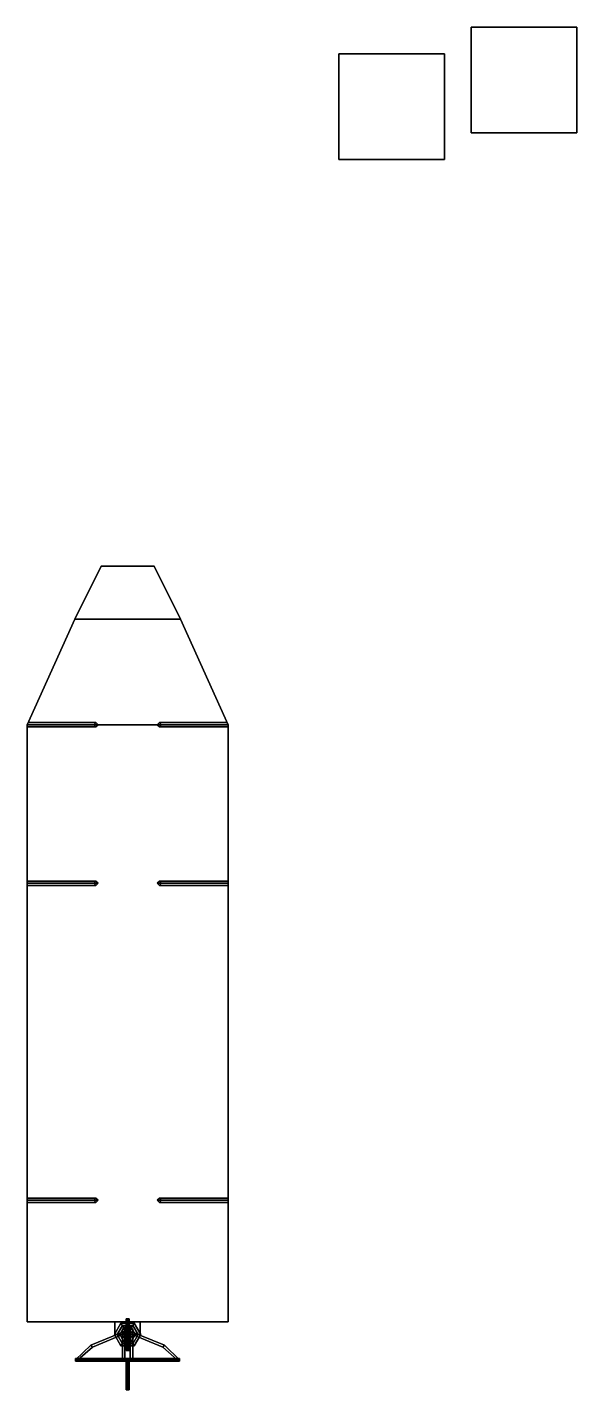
# Model space of a CAD drawing. Header units: millimetres. Extents: x -1 to 4.2, y -3.9 to 9.
import ezdxf

# ---------------------------------------------------------------- set-up
doc = ezdxf.new("R2010")
doc.units = ezdxf.units.MM

msp = doc.modelspace()

# ---------------------------------------------------------------- linework, layer by layer
for points in [[(4.25, 9, 1), (4.25, 9), (3.25, 9), (3.25, 9, 1)], [(4.25, 9), (4.25, 8), (3.25, 8), (3.25, 9)], [(3.25, 9), (3.25, 8), (3.25, 8, 1), (3.25, 9, 1)], [(3.25, 9, 1), (3.25, 8, 1), (4.25, 8, 1), (4.25, 9, 1)], [(4.25, 8, 1), (4.25, 8), (4.25, 9), (4.25, 9, 1)], [(3, 8.75), (3, 7.75), (2, 7.75), (2, 8.75)], [(2, 8.75), (2, 7.75), (3, 7.75), (3, 8.75)], [(3.25, 8, 1), (3.25, 8), (4.25, 8), (4.25, 8, 1)], [(-0.25, 3.9, 0.85), (-0.5, 3.4, 0.25), (0.5, 3.4, 0.25), (0.25, 3.9, 0.85)], [(0.25, 3.9, 0.85), (0.5, 3.4, 0.25), (-0.5, 3.4, 0.25), (-0.25, 3.9, 0.85)], [(-0.25, 3.9, 0.85), (-0.5, 3.4, 0.25), (-0.5, 3.4, 0.85), (-0.25, 3.9, 0.85)], [(-0.25, 3.9, 0.85), (-0.5, 3.4, 0.85), (-0.5, 3.4, 0.25), (-0.25, 3.9, 0.85)], [(0.25, 3.9, 0.85), (0.5, 3.4, 0.25), (0.5, 3.4, 0.85), (0.25, 3.9, 0.85)], [(0.25, 3.9, 0.85), (0.5, 3.4, 0.85), (0.5, 3.4, 0.25), (0.25, 3.9, 0.85)], [(0.5, 3.4, 0.25), (0.95, 2.4), (-0.95, 2.4), (-0.5, 3.4, 0.25)], [(-0.5, 3.4, 0.25), (-0.95, 2.4), (0.95, 2.4), (0.5, 3.4, 0.25)], [(-0.5, 3.4, 0.85), (-0.95, 2.4, 0.85), (-0.95, 2.4), (-0.5, 3.4, 0.25)], [(-0.5, 3.4, 0.25), (-0.95, 2.4), (-0.95, 2.4, 0.85), (-0.5, 3.4, 0.85)], [(0.5, 3.4, 0.85), (0.95, 2.4, 0.85), (0.95, 2.4), (0.5, 3.4, 0.25)], [(0.5, 3.4, 0.25), (0.95, 2.4), (0.95, 2.4, 0.85), (0.5, 3.4, 0.85)], [(-0.28, 2.4), (-0.3, 2.42), (-0.94, 2.42, 0.71), (-0.95, 2.4, 0.73)], [(-0.3, 2.42), (-0.32, 2.4), (-0.95, 2.4, 0.69), (-0.94, 2.42, 0.71)], [(-0.95, 2.4), (-0.95, -3.25), (0.95, -3.25), (0.95, 2.4)], [(0.95, 2.4), (0.95, -3.25), (-0.95, -3.25), (-0.95, 2.4)], [(-0.95, 2.4, 0.85), (-0.95, -3.25, 0.85), (-0.95, -3.25), (-0.95, 2.4)], [(-0.95, 2.4), (-0.95, -3.25), (-0.95, -3.25, 0.85), (-0.95, 2.4, 0.85)], [(-0.32, 2.4), (-0.3, 2.38), (-0.95, 2.38, 0.71), (-0.95, 2.4, 0.69)], [(-0.3, 2.38), (-0.28, 2.4), (-0.95, 2.4, 0.73), (-0.95, 2.38, 0.71)], [(0.3, 2.42), (0.28, 2.4), (0.95, 2.4, 0.73), (0.94, 2.42, 0.71)], [(0.28, 2.4), (0.3, 2.38), (0.95, 2.38, 0.71), (0.95, 2.4, 0.73)], [(0.32, 2.4), (0.3, 2.42), (0.94, 2.42, 0.71), (0.95, 2.4, 0.69)], [(0.3, 2.38), (0.32, 2.4), (0.95, 2.4, 0.69), (0.95, 2.38, 0.71)], [(0.95, 2.4, 0.85), (0.95, -3.25, 0.85), (0.95, -3.25), (0.95, 2.4)], [(0.95, 2.4), (0.95, -3.25), (0.95, -3.25, 0.85), (0.95, 2.4, 0.85)], [(-0.28, 0.9), (-0.3, 0.92), (-0.95, 0.92, 0.71), (-0.95, 0.9, 0.73)], [(-0.3, 0.92), (-0.32, 0.9), (-0.95, 0.9, 0.69), (-0.95, 0.92, 0.71)], [(0.3, 0.92), (0.28, 0.9), (0.95, 0.9, 0.73), (0.95, 0.92, 0.71)], [(0.32, 0.9), (0.3, 0.92), (0.95, 0.92, 0.71), (0.95, 0.9, 0.69)], [(-0.32, 0.9), (-0.3, 0.88), (-0.95, 0.88, 0.71), (-0.95, 0.9, 0.69)], [(-0.3, 0.88), (-0.28, 0.9), (-0.95, 0.9, 0.73), (-0.95, 0.88, 0.71)], [(0.28, 0.9), (0.3, 0.88), (0.95, 0.88, 0.71), (0.95, 0.9, 0.73)], [(0.3, 0.88), (0.32, 0.9), (0.95, 0.9, 0.69), (0.95, 0.88, 0.71)], [(-0.28, -2.1), (-0.3, -2.08), (-0.95, -2.08, 0.71), (-0.95, -2.1, 0.73)], [(-0.3, -2.08), (-0.32, -2.1), (-0.95, -2.1, 0.69), (-0.95, -2.08, 0.71)], [(-0.32, -2.1), (-0.3, -2.12), (-0.95, -2.12, 0.71), (-0.95, -2.1, 0.69)], [(-0.3, -2.12), (-0.28, -2.1), (-0.95, -2.1, 0.73), (-0.95, -2.12, 0.71)], [(0.3, -2.08), (0.28, -2.1), (0.95, -2.1, 0.73), (0.95, -2.08, 0.71)], [(0.28, -2.1), (0.3, -2.12), (0.95, -2.12, 0.71), (0.95, -2.1, 0.73)], [(0.32, -2.1), (0.3, -2.08), (0.95, -2.08, 0.71), (0.95, -2.1, 0.69)], [(0.3, -2.12), (0.32, -2.1), (0.95, -2.1, 0.69), (0.95, -2.12, 0.71)], [(0, -3.22, 1.755), (-0.015, -3.22, 1.74), (-0.015, -3.52, 1.74), (0, -3.52, 1.755)], [(-0.015, -3.22, 1.74), (0, -3.22, 1.725), (0, -3.52, 1.725), (-0.015, -3.52, 1.74)], [(0.015, -3.22, 1.74), (0, -3.22, 1.725), (-0.015, -3.22, 1.74), (0, -3.22, 1.755)], [(0.015, -3.22, 1.74), (0, -3.22, 1.755), (0, -3.52, 1.755), (0.015, -3.52, 1.74)], [(0, -3.22, 1.725), (0.015, -3.22, 1.74), (0.015, -3.52, 1.74), (0, -3.52, 1.725)], [(-0.95, -3.25), (0.95, -3.25), (0.95, -3.25, 0.85), (-0.95, -3.25, 0.85)], [(-0.95, -3.25, 0.85), (0.95, -3.25, 0.85), (0.95, -3.25), (-0.95, -3.25)], [(-0.332, -3.488, -0.03), (-0.348, -3.472, -0.043), (0, -3.328, -0.043), (0, -3.35, -0.03)], [(-0.348, -3.472, -0.043), (-0.348, -3.472, -0.017), (0, -3.328, -0.017), (0, -3.328, -0.043)], [(-0.348, -3.472, -0.017), (-0.332, -3.488, -0.03), (0, -3.35, -0.03), (0, -3.328, -0.017)], [(-0.125, -3.37, 0.94), (-0.063, -3.262, 0.94), (-0.025, -3.327, 0.44), (-0.05, -3.37, 0.44)], [(0.062, -3.262, 0.94), (-0.063, -3.262, 0.94), (-0.125, -3.37, 0.94), (0.125, -3.37, 0.94)], [(-0.12, -3.25, 0.53), (-0.12, -3.37, 0.53), (-0.12, -3.37, 0.85), (-0.12, -3.25, 0.85)], [(-0.12, -3.25, 0.85), (-0.12, -3.37, 0.85), (0.12, -3.37, 0.85), (0.12, -3.25, 0.85)], [(0.12, -3.25, 0.53), (0.12, -3.37, 0.53), (-0.12, -3.37, 0.53), (-0.12, -3.25, 0.53)], [(-0.05, -3.283, 0.94), (-0.1, -3.37, 0.94), (-0.1, -3.37, 1.04), (-0.05, -3.283, 1.04)], [(0.05, -3.283, 1.04), (-0.05, -3.283, 1.04), (-0.1, -3.37, 1.04), (0.1, -3.37, 1.04)], [(-0.05, -3.37, 1.54), (-0.025, -3.327, 1.54), (-0.038, -3.305, 1.04), (-0.075, -3.37, 1.04)], [(-0.063, -3.262, 0.94), (0.062, -3.262, 0.94), (0.025, -3.327, 0.44), (-0.025, -3.327, 0.44)], [(-0.025, -3.32, -0.073), (-0.05, -3.32, -0.03), (0, -3.27, -0.03)], [(-0.05, -3.32, -0.03), (-0.025, -3.32, 0.013), (0, -3.27, -0.03)], [(0.05, -3.283, 0.94), (-0.05, -3.283, 0.94), (-0.05, -3.283, 1.04), (0.05, -3.283, 1.04)], [(-0.025, -3.32, 0.013), (-0.05, -3.32, -0.03), (-0.05, -3.61, -0.03), (-0.025, -3.61, 0.013)], [(-0.05, -3.32, -0.03), (-0.025, -3.32, -0.073), (-0.025, -3.61, -0.073), (-0.05, -3.61, -0.03)], [(-0.025, -3.327, -0.06), (-0.05, -3.37, -0.06), (-0.05, -3.37, 0.44), (-0.025, -3.327, 0.44)], [(0.025, -3.327, 1.54), (-0.025, -3.327, 1.54), (-0.05, -3.37, 1.54), (0.05, -3.37, 1.54)], [(-0.025, -3.327, -0.06), (0.025, -3.327, -0.06), (0.05, -3.37, -0.06), (-0.05, -3.37, -0.06)], [(-0.025, -3.327, 1.54), (0.025, -3.327, 1.54), (0.037, -3.305, 1.04), (-0.038, -3.305, 1.04)], [(0.025, -3.32, -0.073), (-0.025, -3.32, -0.073), (0, -3.27, -0.03)], [(-0.025, -3.32, 0.013), (0.025, -3.32, 0.013), (0, -3.27, -0.03)], [(0.025, -3.32, 0.013), (-0.025, -3.32, 0.013), (-0.025, -3.61, 0.013), (0.025, -3.61, 0.013)], [(-0.025, -3.32, -0.073), (0.025, -3.32, -0.073), (0.025, -3.61, -0.073), (-0.025, -3.61, -0.073)], [(0.025, -3.327, -0.06), (-0.025, -3.327, -0.06), (-0.025, -3.327, 0.44), (0.025, -3.327, 0.44)], [(0.05, -3.32, -0.03), (0.025, -3.32, -0.073), (0, -3.27, -0.03)], [(0.025, -3.32, 0.013), (0.05, -3.32, -0.03), (0, -3.27, -0.03)], [(0, -3.35, -0.03), (0, -3.328, -0.043), (0.348, -3.472, -0.043), (0.332, -3.488, -0.03)], [(0, -3.328, -0.043), (0, -3.328, -0.017), (0.348, -3.472, -0.017), (0.348, -3.472, -0.043)], [(0, -3.328, -0.017), (0, -3.35, -0.03), (0.332, -3.488, -0.03), (0.348, -3.472, -0.017)], [(0.062, -3.262, 0.94), (0.125, -3.37, 0.94), (0.05, -3.37, 0.44), (0.025, -3.327, 0.44)], [(0.025, -3.327, 1.54), (0.05, -3.37, 1.54), (0.075, -3.37, 1.04), (0.037, -3.305, 1.04)], [(0.05, -3.32, -0.03), (0.025, -3.32, 0.013), (0.025, -3.61, 0.013), (0.05, -3.61, -0.03)], [(0.025, -3.32, -0.073), (0.05, -3.32, -0.03), (0.05, -3.61, -0.03), (0.025, -3.61, -0.073)], [(0.05, -3.37, -0.06), (0.025, -3.327, -0.06), (0.025, -3.327, 0.44), (0.05, -3.37, 0.44)], [(0.1, -3.37, 0.94), (0.05, -3.283, 0.94), (0.05, -3.283, 1.04), (0.1, -3.37, 1.04)], [(0.12, -3.37, 0.85), (0.12, -3.37, 0.53), (0.12, -3.25, 0.53), (0.12, -3.25, 0.85)], [(-0.47, -3.61, -0.03), (-0.492, -3.61, -0.043), (-0.348, -3.472, -0.043), (-0.332, -3.488, -0.03)], [(-0.492, -3.61, -0.043), (-0.492, -3.61, -0.017), (-0.348, -3.472, -0.017), (-0.348, -3.472, -0.043)], [(-0.492, -3.61, -0.017), (-0.47, -3.61, -0.03), (-0.332, -3.488, -0.03), (-0.348, -3.472, -0.017)], [(-0.063, -3.478, 0.94), (-0.125, -3.37, 0.94), (-0.05, -3.37, 0.44), (-0.025, -3.413, 0.44)], [(0.125, -3.37, 0.94), (-0.125, -3.37, 0.94), (-0.063, -3.478, 0.94), (0.062, -3.478, 0.94)], [(-0.12, -3.37, 0.85), (-0.12, -3.37, 0.53), (0.12, -3.37, 0.53), (0.12, -3.37, 0.85)], [(-0.1, -3.37, 0.94), (-0.05, -3.457, 0.94), (-0.05, -3.457, 1.04), (-0.1, -3.37, 1.04)], [(0.1, -3.37, 1.04), (-0.1, -3.37, 1.04), (-0.05, -3.457, 1.04), (0.05, -3.457, 1.04)], [(-0.025, -3.413, 1.54), (-0.05, -3.37, 1.54), (-0.075, -3.37, 1.04), (-0.038, -3.435, 1.04)], [(0.062, -3.478, 0.94), (-0.063, -3.478, 0.94), (-0.025, -3.413, 0.44), (0.025, -3.413, 0.44)], [(-0.05, -3.37, -0.06), (-0.025, -3.413, -0.06), (-0.025, -3.413, 0.44), (-0.05, -3.37, 0.44)], [(0.05, -3.37, 1.54), (-0.05, -3.37, 1.54), (-0.025, -3.413, 1.54), (0.025, -3.413, 1.54)], [(-0.05, -3.37, -0.06), (0.05, -3.37, -0.06), (0.025, -3.413, -0.06), (-0.025, -3.413, -0.06)], [(-0.05, -3.457, 0.94), (0.05, -3.457, 0.94), (0.05, -3.457, 1.04), (-0.05, -3.457, 1.04)], [(0.025, -3.413, 1.54), (-0.025, -3.413, 1.54), (-0.038, -3.435, 1.04), (0.037, -3.435, 1.04)], [(-0.025, -3.413, -0.06), (0.025, -3.413, -0.06), (0.025, -3.413, 0.44), (-0.025, -3.413, 0.44)], [(0, -3.355, 1.54), (-0.015, -3.37, 1.54), (-0.015, -3.37, 1.74), (0, -3.355, 1.725)], [(-0.015, -3.37, 1.54), (0, -3.385, 1.54), (0, -3.385, 1.725), (-0.015, -3.37, 1.74)], [(0.015, -3.37, 1.54), (0, -3.355, 1.54), (0, -3.355, 1.725), (0.015, -3.37, 1.74)], [(0, -3.385, 1.54), (0.015, -3.37, 1.54), (0.015, -3.37, 1.74), (0, -3.385, 1.725)], [(0.125, -3.37, 0.94), (0.062, -3.478, 0.94), (0.025, -3.413, 0.44), (0.05, -3.37, 0.44)], [(0.025, -3.413, -0.06), (0.05, -3.37, -0.06), (0.05, -3.37, 0.44), (0.025, -3.413, 0.44)], [(0.05, -3.37, 1.54), (0.025, -3.413, 1.54), (0.037, -3.435, 1.04), (0.075, -3.37, 1.04)], [(0.05, -3.457, 0.94), (0.1, -3.37, 0.94), (0.1, -3.37, 1.04), (0.05, -3.457, 1.04)], [(0.332, -3.488, -0.03), (0.348, -3.472, -0.043), (0.492, -3.61, -0.043), (0.47, -3.61, -0.03)], [(0.348, -3.472, -0.017), (0.332, -3.488, -0.03), (0.47, -3.61, -0.03), (0.492, -3.61, -0.017)], [(0.348, -3.472, -0.043), (0.348, -3.472, -0.017), (0.492, -3.61, -0.017), (0.492, -3.61, -0.043)], [(-0.332, -3.61, -0.362), (-0.348, -3.597, -0.378), (-0.492, -3.597, -0.03), (-0.47, -3.61, -0.03)], [(-0.348, -3.597, -0.378), (-0.348, -3.623, -0.378), (-0.492, -3.623, -0.03), (-0.492, -3.597, -0.03)], [(-0.47, -3.61, -0.03), (-0.492, -3.597, -0.03), (-0.348, -3.597, 0.318), (-0.332, -3.61, 0.302)], [(-0.492, -3.597, -0.03), (-0.492, -3.623, -0.03), (-0.348, -3.623, 0.318), (-0.348, -3.597, 0.318)], [(0, -3.61, -0.5), (0, -3.597, -0.522), (-0.348, -3.597, -0.378), (-0.332, -3.61, -0.362)], [(0, -3.597, -0.522), (0, -3.623, -0.522), (-0.348, -3.623, -0.378), (-0.348, -3.597, -0.378)], [(-0.332, -3.61, 0.302), (-0.348, -3.597, 0.318), (0, -3.597, 0.462), (0, -3.61, 0.44)], [(-0.348, -3.597, 0.318), (-0.348, -3.623, 0.318), (0, -3.623, 0.462), (0, -3.597, 0.462)], [(0, -3.52, 1.755), (-0.015, -3.52, 1.74), (0, -3.52, 1.725), (0.015, -3.52, 1.74)], [(0.332, -3.61, -0.362), (0.348, -3.597, -0.378), (0, -3.597, -0.522), (0, -3.61, -0.5)], [(0.348, -3.597, -0.378), (0.348, -3.623, -0.378), (0, -3.623, -0.522), (0, -3.597, -0.522)], [(0, -3.61, 0.44), (0, -3.597, 0.462), (0.348, -3.597, 0.318), (0.332, -3.61, 0.302)], [(0, -3.597, 0.462), (0, -3.623, 0.462), (0.348, -3.623, 0.318), (0.348, -3.597, 0.318)], [(0.47, -3.61, -0.03), (0.492, -3.597, -0.03), (0.348, -3.597, -0.378), (0.332, -3.61, -0.362)], [(0.332, -3.61, 0.302), (0.348, -3.597, 0.318), (0.492, -3.597, -0.03), (0.47, -3.61, -0.03)], [(0.492, -3.597, -0.03), (0.492, -3.623, -0.03), (0.348, -3.623, -0.378), (0.348, -3.597, -0.378)], [(0.348, -3.597, 0.318), (0.348, -3.623, 0.318), (0.492, -3.623, -0.03), (0.492, -3.597, -0.03)], [(-0.348, -3.623, -0.378), (-0.332, -3.61, -0.362), (-0.47, -3.61, -0.03), (-0.492, -3.623, -0.03)], [(-0.492, -3.623, -0.03), (-0.47, -3.61, -0.03), (-0.332, -3.61, 0.302), (-0.348, -3.623, 0.318)], [(0, -3.623, -0.522), (0, -3.61, -0.5), (-0.332, -3.61, -0.362), (-0.348, -3.623, -0.378)], [(-0.348, -3.623, 0.318), (-0.332, -3.61, 0.302), (0, -3.61, 0.44), (0, -3.623, 0.462)], [(0, -3.732, 0.302), (-0.013, -3.748, 0.318), (-0.013, -3.61, 0.462), (0, -3.61, 0.44)], [(-0.013, -3.748, 0.318), (0.013, -3.748, 0.318), (0.013, -3.61, 0.462), (-0.013, -3.61, 0.462)], [(0, -3.61, -0.5), (-0.013, -3.61, -0.522), (-0.013, -3.748, -0.378), (0, -3.732, -0.362)], [(-0.013, -3.61, -0.522), (0.013, -3.61, -0.522), (0.013, -3.748, -0.378), (-0.013, -3.748, -0.378)], [(0, -3.87, -0.03), (-0.013, -3.892, -0.03), (-0.013, -3.748, 0.318), (0, -3.732, 0.302)], [(0, -3.732, -0.362), (-0.013, -3.748, -0.378), (-0.013, -3.892, -0.03), (0, -3.87, -0.03)], [(0.348, -3.623, -0.378), (0.332, -3.61, -0.362), (0, -3.61, -0.5), (0, -3.623, -0.522)], [(0, -3.623, 0.462), (0, -3.61, 0.44), (0.332, -3.61, 0.302), (0.348, -3.623, 0.318)], [(0.013, -3.748, 0.318), (0, -3.732, 0.302), (0, -3.61, 0.44), (0.013, -3.61, 0.462)], [(0.013, -3.61, -0.522), (0, -3.61, -0.5), (0, -3.732, -0.362), (0.013, -3.748, -0.378)], [(0.013, -3.892, -0.03), (0, -3.87, -0.03), (0, -3.732, 0.302), (0.013, -3.748, 0.318)], [(0.013, -3.748, -0.378), (0, -3.732, -0.362), (0, -3.87, -0.03), (0.013, -3.892, -0.03)], [(0.492, -3.623, -0.03), (0.47, -3.61, -0.03), (0.332, -3.61, -0.362), (0.348, -3.623, -0.378)], [(0.348, -3.623, 0.318), (0.332, -3.61, 0.302), (0.47, -3.61, -0.03), (0.492, -3.623, -0.03)], [(-0.013, -3.892, -0.03), (0.013, -3.892, -0.03), (0.013, -3.748, 0.318), (-0.013, -3.748, 0.318)], [(-0.013, -3.748, -0.378), (0.013, -3.748, -0.378), (0.013, -3.892, -0.03), (-0.013, -3.892, -0.03)]]:
    msp.add_3dface(points)
at = {"color": 1}
for points in [[(-0.317, -3.61, -0.121), (-0.247, -3.61, -0.242), (-0.295, -3.61, -0.258), (-0.335, -3.61, -0.189)], [(-0.179, -3.61, -0.041), (-0.109, -3.61, -0.162), (-0.247, -3.61, -0.242), (-0.317, -3.61, -0.121)], [(-0.015, -3.61, -0.004), (0.015, -3.61, -0.056), (-0.109, -3.61, -0.162), (-0.179, -3.61, -0.041)], [(0.03, -3.61, -0.03), (-0.03, -3.61, -0.03), (-0.06, -3.61, 0.13), (0.08, -3.61, 0.13)], [(0.08, -3.61, 0.13), (-0.06, -3.61, 0.13), (-0.06, -3.61, 0.29), (0.08, -3.61, 0.29)], [(0.08, -3.61, 0.29), (-0.06, -3.61, 0.29), (-0.05, -3.61, 0.34), (0.03, -3.61, 0.34)], [(-0.015, -3.61, -0.056), (0.015, -3.61, -0.004), (0.169, -3.61, -0.058), (0.099, -3.61, -0.179)], [(0.099, -3.61, -0.179), (0.169, -3.61, -0.058), (0.307, -3.61, -0.138), (0.237, -3.61, -0.259)], [(0.237, -3.61, -0.259), (0.307, -3.61, -0.138), (0.345, -3.61, -0.172), (0.305, -3.61, -0.241)]]:
    msp.add_3dface(points, dxfattribs=at)

doc.saveas('drawing.dxf')
